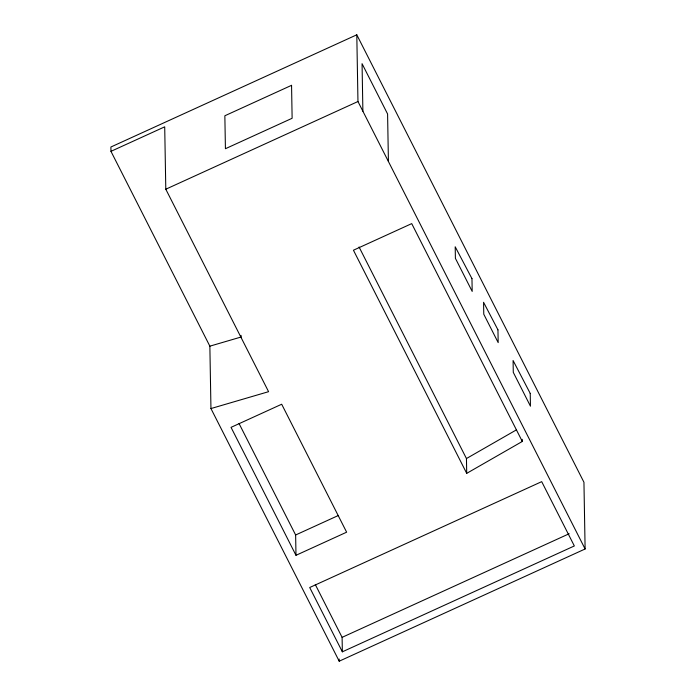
<?xml version="1.0" encoding="UTF-8"?>
<svg xmlns="http://www.w3.org/2000/svg" width="696" height="696" viewBox="0 0 696 696"><rect width="100%" height="100%" fill="white"/><g stroke="black" fill="none" stroke-linecap="round" stroke-linejoin="round"><path stroke-width="1.04" d="M522.27 439.35L522.304 441.464L466.712 473.358L466.45 458.551L516.388 429.893M356.796 34.8L110.89 147.013L110.968 151.345L209.861 346.164L210.949 408.552L339.204 661.2L585.11 548.987L583.944 482.258L356.796 34.8L357.962 101.52L585.11 548.987M110.968 151.345L164.708 126.829L165.796 189.216L268.578 391.683L210.949 408.552M165.796 189.216L357.962 101.52M295.991 555.304L231.037 427.353L281.689 404.237L346.634 532.188L295.991 555.304L295.635 534.989L338.491 515.432M342.354 651.821L309.711 587.511L541.697 481.649L574.339 545.951L342.354 651.821L342.101 637.353L569.154 533.745M209.861 346.164L240.729 337.125M522.304 441.464L411.719 223.616L353.438 250.212L466.712 473.358M359.058 246.993L466.45 458.551M239.05 423.525L295.635 534.989M315.305 584.562L342.101 637.353M388.42 161.524L387.585 113.979L362.059 63.684L362.886 111.23M339.17 659.051L339.204 661.2M241.06 335.402L241.094 337.56M291.554 85.33L224.851 115.771L225.426 148.718L292.129 118.276L291.554 85.33M471.966 278.652L455.201 246.793L455.402 258.329L472.192 291.406L471.966 278.652M497.953 329.852L483.563 302.29L483.772 314.218L498.179 342.606L497.953 329.852M530.23 393.423L513.082 360.511L513.283 372.36L530.448 406.177L530.23 393.423"/></g></svg>
